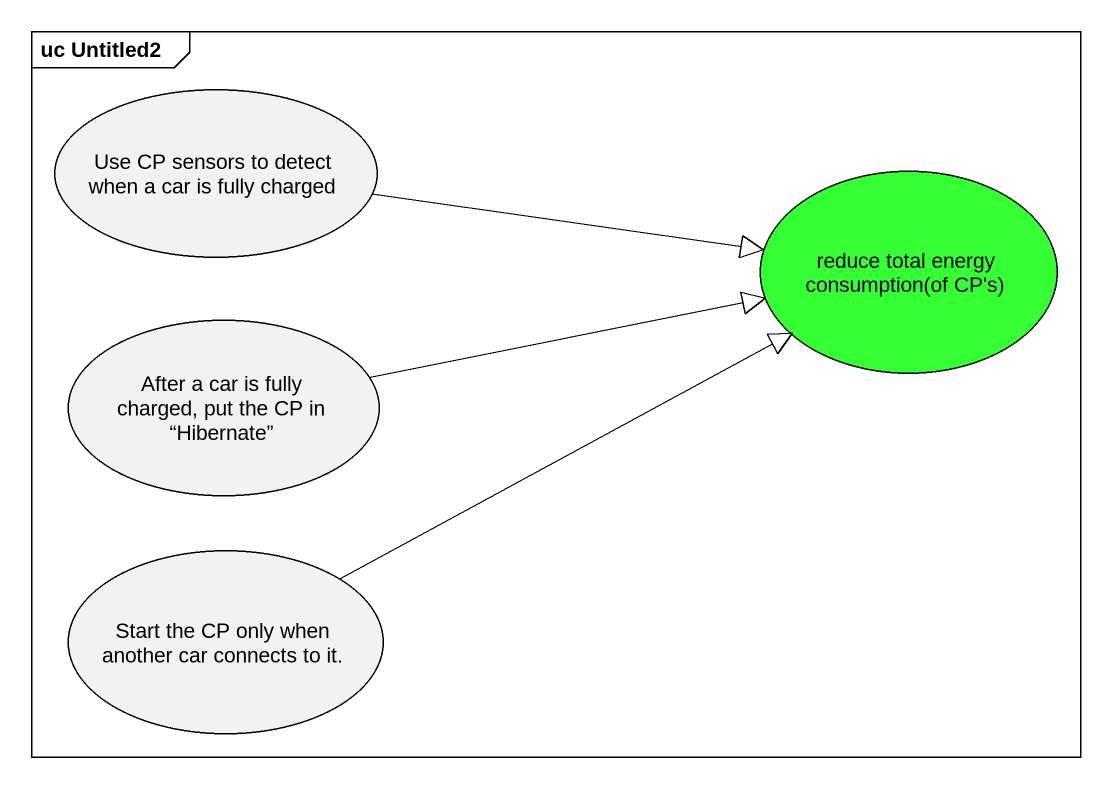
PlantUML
@startuml
mainframe uc Untitled2
usecase "Use CP sensors to detect when a car is fully charged" as Use_CP_sensors_to_detect
usecase "reduce total energy consumption(of CP's)" as reduce_total_energy #33FF33
usecase "After a car is fully charged, put the CP in “Hibernate”" as After_a_car_is_fully
usecase "Start the CP only when another car connects to it." as Start_the_CP_only_when
Use_CP_sensors_to_detect -right-|> reduce_total_energy
After_a_car_is_fully -right-|> reduce_total_energy
Start_the_CP_only_when -right-|> reduce_total_energy
@enduml
